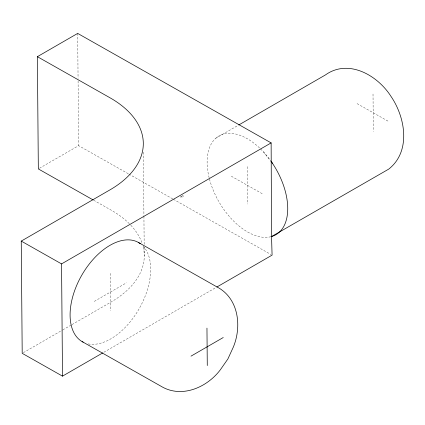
<?xml version="1.0" encoding="UTF-8"?>
<svg xmlns="http://www.w3.org/2000/svg" width="425" height="425" viewBox="0 0 425 425"><rect width="100%" height="100%" fill="white"/><g stroke="black" fill="none" stroke-linecap="round" stroke-linejoin="round"><path stroke-width="0.32" stroke-dasharray="2.12 1.59" d="M39.467 168.263L78.636 145.648L128.297 173.756M215.778 138.242L238.165 125.322M180.524 197.232L183.749 195.373M94.27 301.405L126.512 282.79M23.348 352.67L62.247 330.209M62.82 329.88L71.4 324.923M71.968 324.594L110.872 302.138A113.996 65.163 -0.5 0 0 142.991 246.165M103.849 352.272L216.389 287.295M357.053 103.61L389.295 121.858M231.306 176.21L263.548 194.459M182.139 195.383L183.749 196.297M180.524 196.313L182.134 197.227M128.876 174.085L172.762 198.921M173.342 199.251L270.932 254.485M93.601 200.202L110.877 209.977A113.996 65.163 -0.5 0 1 130.358 224.756M263.341 151.762L271.293 161.819M373.017 94.026L373.336 131.442M247.27 166.627L247.589 204.037M143.384 152.214L143.921 215.592M143.926 216.251L144.165 244.641M144.187 247.286L144.261 255.866M110.234 273.392L110.553 310.803M77.685 33.41L78.062 78.306M78.088 80.947L78.636 145.648M270.938 236.709A56.998 32.906 60 0 1 209.297 178.394M209.164 177.868A56.998 32.906 60 0 1 218.917 135.979A56.998 32.906 60 0 1 260.063 148.437M260.541 148.899A56.998 32.906 60 0 1 270.348 160.283M143.097 246.123A56.998 33.23 -60.5 0 1 139.368 308.364A56.998 33.23 -60.5 0 1 87.943 343.83M130.799 225.223A113.996 65.163 -0.5 0 1 142.274 243.764"/><path stroke-width="0.64" d="M93.027 199.877L38.33 168.922L37.379 56.679L77.685 33.41L271.134 142.901L271.538 236.544L272.085 255.138L216.962 286.965M102.696 352.936L62.502 376.141L22.201 353.329L21.25 241.092L109.921 189.895A113.996 65.163 -0.5 0 0 109.921 97.739L37.379 56.679M238.738 124.987L325.407 74.954C348.452 58.422 377.634 75.374 390.936 96.31C405.386 117.348 411.219 151.428 388.705 169.129L271.538 236.544A56.998 32.906 60 0 0 271.097 161.33M21.25 241.092L61.551 263.898L271.134 142.901M190.995 356.15L223.242 337.535M138.683 242.617L219.284 288.235C239.041 300.342 241.602 327.277 233.309 347.129L227.88 358.976L220.394 369.718C207.522 386.909 183.032 398.124 162.711 387.202L82.105 341.578M271.293 161.819L272.382 163.2M206.959 328.132L207.278 365.548M61.551 263.898L62.502 376.141M83.188 342.168A56.998 33.23 -60.5 0 1 81.945 274.901A56.998 33.23 -60.5 0 1 140.239 243.626"/></g></svg>
